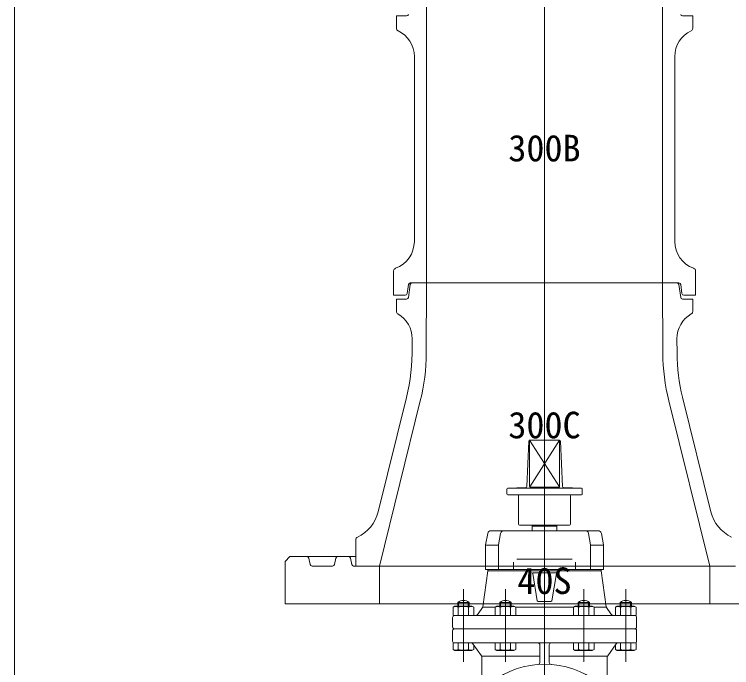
# Model space of a CAD drawing. Units: millimetres, scale not verified. Extents: x -6861 to 6861, y -3554 to 3095.
# Drawn here: x 1261 to 2021, y 63 to 755 of the extents above; entities that cross this region are included whole.
import ezdxf
from ezdxf.enums import TextEntityAlignment as Align

# ---------------------------------------------------------------- set-up
doc = ezdxf.new("R2010")
doc.units = ezdxf.units.MM
doc.header["$LTSCALE"] = 20
for name, color, linetype, lineweight in [('0-3_TEMP', 3, 'Continuous', 18), ('0-4_細線', 7, 'Continuous', 18), ('0-5_仕切弁', 7, 'Continuous', 18), ('0-9_枠線', 6, 'Continuous', 18)]:
    doc.layers.add(name, color=color, linetype=linetype, lineweight=lineweight)
doc.layers.add('0-7_注釈', color=1, linetype='Continuous')
doc.styles.add('ＭＳ ゴシック', font='')
doc.styles.get('ＭＳ ゴシック').set_extended_font_data('MS Gothic')

msp = doc.modelspace()

# ---------------------------------------------------------------- linework, layer by layer
at = {"layer": '0-3_TEMP'}
for p, q in [((1822.8, 770.78), (1822.8, 457.78)), ((1822.8, 520.78), (1822.8, 220.78)), ((1822.8, -138.72), (1822.8, 324.28)), ((1736.8, 69.28), (1736.8, 146.28)), ((1781.3, 69.28), (1781.3, 146.28)), ((1864.3, 69.28), (1864.3, 146.28)), ((1908.8, 69.28), (1908.8, 146.28))]:
    msp.add_line(p, q, dxfattribs=at)
at = {"layer": '0-4_細線'}
for p, q in [((1697.8, 770.78), (1697.8, 470.78)), ((1947.8, 770.78), (1947.8, 470.78)), ((1676.57, 753.78), (1665.8, 753.78)), ((1665.8, 740.75), (1665.8, 753.78)), ((1979.8, 753.78), (1969.02, 753.78)), ((1979.8, 753.78), (1979.8, 740.75)), ((1684.8, 514.69), (1684.8, 710.87)), ((1960.8, 710.87), (1960.8, 514.69)), ((1662.8, 457.78), (1662.8, 483.58)), ((1982.8, 483.58), (1982.8, 457.78)), ((1678.55, 469.05), (1677.21, 459.5)), ((1678.55, 455.49), (1680.55, 469.07)), ((1680.54, 470.78), (1822.8, 470.78)), ((1697.43, 396.44), (1697.8, 470.78)), ((1965.06, 470.78), (1822.8, 470.78)), ((1948.17, 396.44), (1947.8, 470.78)), ((1965.05, 469.07), (1967.05, 455.49)), ((1967.04, 469.05), (1968.38, 459.5)), ((1662.8, 457.78), (1675.23, 457.78)), ((1970.36, 457.78), (1982.8, 457.78)), ((1665.8, 453.78), (1676.57, 453.78)), ((1665.8, 453.78), (1665.8, 440.58)), ((1979.8, 453.78), (1969.02, 453.78)), ((1979.8, 453.78), (1979.8, 440.58)), ((1682.5, 411.73), (1682.43, 396.52)), ((1963.18, 396.48), (1963.1, 411.74)), ((1999.03, 228.22), (1968.97, 349.66)), ((1676.57, 349.47), (1646.56, 228.22)), ((1647.8, 170.78), (1691.13, 345.86)), ((1997.8, 170.78), (1954.46, 345.86)), ((1622.8, 198.81), (1622.8, 170.78)), ((1573.12, 179.17), (1574.48, 172.38)), ((1600.12, 172.38), (1601.48, 179.17)), ((1615.16, 180.78), (1622.8, 180.78)), ((1617.12, 179.17), (1618.48, 172.38)), ((1576.44, 170.78), (1598.16, 170.78)), ((1822.8, 170.78), (1620.44, 170.78)), ((1647.8, 130.78), (1647.8, 170.78)), ((1822.8, 170.78), (2025.16, 170.78)), ((1997.8, 130.78), (1997.8, 170.78)), ((1547.8, 130.78), (2097.8, 130.78))]:
    msp.add_line(p, q, dxfattribs=at)
for points in [[(1552.8, 180.78), (1547.8, 175.78), (1547.8, 130.78)], [(1552.8, 180.78), (1615.16, 180.78), (1603.44, 180.78)]]:
    msp.add_lwpolyline(points, dxfattribs=at)
for centre, radius, start, end in [((1676.57, 755.78), 2, 270, 351.633), ((1969.02, 755.78), 2, 188.367, 270), ((1668.8, 740.75), 3, 180, 244.897), ((1654.8, 710.87), 30, 0, 64.897), ((1990.8, 710.87), 30, 115.103, 180), ((1976.8, 740.75), 3, 295.103, 0), ((1654.8, 514.69), 30, 289.471, 0), ((1990.8, 514.69), 30, 180, 250.529), ((1665.8, 483.58), 3, 109.47, 179.998), ((1979.8, 483.58), 3, 0.002, 70.53), ((1680.54, 468.78), 2, 90, 172.001), ((1682.52, 468.78), 2, 90, 171.634), ((1963.07, 468.78), 2, 8.366, 90), ((1965.06, 468.78), 2, 7.999, 90), ((1675.23, 459.78), 2, 270, 352.001), ((1970.36, 459.78), 2, 187.999, 270), ((1676.57, 455.78), 2, 270, 351.633), ((1969.02, 455.78), 2, 188.367, 270), ((1668.8, 440.58), 3, 180, 240.41), ((1652.5, 411.88), 30, 359.713, 60.41), ((1993.1, 411.89), 30, 119.608, 180.287), ((1976.8, 440.58), 3, 299.608, 0), ((1482.43, 397.52), 200, 346.099, 1.51), ((1482.43, 397.52), 215, 346.099, 359.713), ((2163.17, 397.52), 215, 180.287, 193.901), ((2163.17, 397.48), 200, 180.287, 193.833), ((1607.73, 237.83), 40, 294.84, 346.099), ((2037.86, 237.83), 40, 193.901, 245.161), ((1625.8, 198.81), 3, 114.838, 179.998), ((1571.16, 178.78), 2, 11.309, 90), ((1603.44, 178.78), 2, 90, 168.691), ((1615.16, 178.78), 2, 11.309, 90), ((1576.44, 172.78), 2, 191.309, 270), ((1598.16, 172.78), 2, 270, 348.691), ((1620.44, 172.78), 2, 191.309, 270)]:
    msp.add_arc(centre, radius, start, end, dxfattribs=at)
at = {"layer": '0-5_仕切弁'}
for p, q in [((1806.8, 304.25), (1838.57, 254.64)), ((1806.8, 255.28), (1806.8, 304.25)), ((1807, 304.28), (1838.59, 304.28)), ((1838.8, 304.25), (1807.03, 254.64)), ((1838.8, 304.25), (1838.8, 255.28)), ((1803.84, 255.18), (1806, 303.32)), ((1841.76, 255.18), (1839.59, 303.32)), ((1782.8, 247.28), (1782.8, 252.28)), ((1802.89, 254.23), (1783.75, 253.28)), ((1783.8, 253.28), (1861.8, 253.28)), ((1807.8, 254.28), (1837.8, 254.28)), ((1842.71, 254.23), (1861.85, 253.28)), ((1862.8, 252.28), (1862.8, 247.28)), ((1783.8, 246.28), (1861.8, 246.28)), ((1795.3, 245.28), (1795.3, 215.28)), ((1850.3, 245.28), (1850.3, 215.28)), ((1796.3, 214.28), (1849.3, 214.28)), ((1809.8, 212.98), (1835.8, 212.98)), ((1835.8, 212.98), (1835.05, 214.28)), ((1835.8, 212.98), (1835.8, 208.28)), ((1760.36, 193.32), (1762.6, 205.41)), ((1766.04, 208.28), (1879.55, 208.28)), ((1774.02, 193.32), (1776.26, 205.41)), ((1871.57, 193.32), (1869.33, 205.41)), ((1882.99, 205.41), (1885.23, 193.32)), ((1760.3, 167.28), (1760.3, 192.59)), ((1773.96, 192.96), (1760.31, 192.96)), ((1773.96, 167.28), (1773.96, 192.59)), ((1871.64, 192.96), (1885.28, 192.96)), ((1871.64, 167.28), (1871.64, 192.59)), ((1885.3, 192.59), (1885.3, 167.28)), ((1793.43, 178.28), (1852.16, 178.28)), ((1760.3, 167.28), (1885.3, 167.28)), ((1762.8, 165.92), (1762.8, 167.28)), ((1789.93, 174.78), (1789.93, 167.28)), ((1855.66, 174.78), (1855.66, 167.28)), ((1882.8, 165.92), (1882.8, 167.28)), ((1762.78, 165.64), (1757.36, 127.73)), ((1882.8, 165.78), (1762.8, 165.78)), ((1810.27, 162.78), (1815.13, 134.11)), ((1835.3, 163.61), (1810.3, 163.61)), ((1835.32, 162.78), (1830.47, 134.11)), ((1882.82, 165.64), (1888.23, 127.73)), ((1730.8, 132.28), (1742.8, 132.28)), ((1730.8, 132.28), (1730.8, 128.28)), ((1731.74, 132.9), (1731.74, 128.28)), ((1741.85, 132.9), (1741.85, 128.28)), ((1742.8, 132.28), (1742.8, 128.28)), ((1775.3, 132.28), (1787.3, 132.28)), ((1775.3, 132.28), (1775.3, 128.28)), ((1776.24, 132.9), (1776.24, 128.28)), ((1786.35, 132.9), (1786.35, 128.28)), ((1787.3, 132.28), (1787.3, 128.28)), ((1816.11, 133.28), (1829.48, 133.28)), ((1858.3, 132.28), (1870.3, 132.28)), ((1858.3, 132.28), (1858.3, 128.28)), ((1859.24, 132.9), (1859.24, 128.28)), ((1869.35, 132.9), (1869.35, 128.28)), ((1870.3, 132.28), (1870.3, 128.28)), ((1902.8, 132.28), (1914.8, 132.28)), ((1902.8, 132.28), (1902.8, 128.28)), ((1903.74, 132.9), (1903.74, 128.28)), ((1913.85, 132.9), (1913.85, 128.28)), ((1914.8, 132.28), (1914.8, 128.28)), ((1727.8, 128.28), (1725.83, 127.14)), ((1725.83, 127.14), (1725.83, 118.28)), ((1727.8, 128.28), (1745.8, 128.28)), ((1731.31, 127.14), (1731.31, 118.28)), ((1742.28, 127.14), (1742.28, 118.28)), ((1745.8, 128.28), (1747.77, 127.14)), ((1747.77, 127.14), (1747.77, 118.28)), ((1757.05, 126.9), (1752.48, 120.06)), ((1770.56, 127.28), (1757.3, 127.28)), ((1772.3, 128.28), (1770.33, 127.14)), ((1770.33, 127.14), (1770.33, 118.28)), ((1772.3, 128.28), (1790.3, 128.28)), ((1775.81, 127.14), (1775.81, 118.28)), ((1786.78, 127.14), (1786.78, 118.28)), ((1790.3, 128.28), (1792.27, 127.14)), ((1853.56, 127.28), (1792.03, 127.28)), ((1792.27, 127.14), (1792.27, 118.28)), ((1855.3, 128.28), (1853.33, 127.14)), ((1853.33, 127.14), (1853.33, 118.28)), ((1855.3, 128.28), (1873.3, 128.28)), ((1858.81, 127.14), (1858.81, 118.28)), ((1869.78, 127.14), (1869.78, 118.28)), ((1873.3, 128.28), (1875.27, 127.14)), ((1875.03, 127.28), (1888.3, 127.28)), ((1875.27, 127.14), (1875.27, 118.28)), ((1888.55, 126.9), (1893.11, 120.06)), ((1899.8, 128.28), (1897.83, 127.14)), ((1897.83, 127.14), (1897.83, 118.28)), ((1899.8, 128.28), (1917.8, 128.28)), ((1903.31, 127.14), (1903.31, 118.28)), ((1914.28, 127.14), (1914.28, 118.28)), ((1917.8, 128.28), (1919.77, 127.14)), ((1919.77, 127.14), (1919.77, 118.28)), ((1725.3, 106.28), (1725.3, 116.28)), ((1725.83, 118.28), (1919.77, 118.28)), ((1749.48, 118.29), (1749.48, 118.28)), ((1896.11, 118.28), (1896.11, 118.29)), ((1920.3, 116.28), (1920.3, 106.28)), ((1725.3, 91.28), (1725.3, 102.28)), ((1727.3, 104.28), (1918.3, 104.28)), ((1920.3, 102.28), (1920.3, 91.28)), ((1725.83, 89.28), (1919.77, 89.28)), ((1725.83, 82.41), (1725.83, 89.28)), ((1731.31, 82.41), (1731.31, 89.28)), ((1742.28, 82.41), (1742.28, 89.28)), ((1746.9, 88.44), (1755.92, 75.8)), ((1747.77, 82.41), (1747.77, 87.22)), ((1770.33, 82.41), (1770.33, 89.28)), ((1775.81, 82.41), (1775.81, 89.28)), ((1786.78, 82.41), (1786.78, 89.28)), ((1792.27, 82.41), (1792.27, 89.28)), ((1817.8, 68.52), (1817.8, 87.28)), ((1827.8, 68.52), (1827.8, 87.28)), ((1853.33, 82.41), (1853.33, 89.28)), ((1858.81, 82.41), (1858.81, 89.28)), ((1869.78, 82.41), (1869.78, 89.28)), ((1875.27, 82.41), (1875.27, 89.28)), ((1898.7, 88.44), (1889.67, 75.8)), ((1897.83, 82.41), (1897.83, 87.22)), ((1903.31, 82.41), (1903.31, 89.28)), ((1914.28, 82.41), (1914.28, 89.28)), ((1919.77, 82.41), (1919.77, 89.28)), ((1727.8, 81.28), (1725.83, 82.41)), ((1727.8, 81.28), (1745.8, 81.28)), ((1745.8, 81.28), (1747.77, 82.41)), ((1772.3, 81.28), (1770.33, 82.41)), ((1772.3, 81.28), (1790.3, 81.28)), ((1790.3, 81.28), (1792.27, 82.41)), ((1855.3, 81.28), (1853.33, 82.41)), ((1855.3, 81.28), (1873.3, 81.28)), ((1873.3, 81.28), (1875.27, 82.41)), ((1899.8, 81.28), (1897.83, 82.41)), ((1899.8, 81.28), (1917.8, 81.28)), ((1917.8, 81.28), (1919.77, 82.41)), ((1817.8, 75.28), (1756.3, 75.28)), ((1756.3, 74.64), (1756.3, 38.57)), ((1827.8, 75.28), (1889.3, 75.28)), ((1889.3, 74.64), (1889.3, 38.57))]:
    msp.add_line(p, q, dxfattribs=at)
msp.add_lwpolyline([(1810.55, 214.28), (1809.8, 212.98), (1809.8, 208.28)], dxfattribs=at)
for centre, radius, start, end in [((1807, 303.28), 1, 90, 177.423), ((1838.59, 303.28), 1, 2.577, 90), ((1783.8, 252.28), 1, 90, 180), ((1802.84, 255.23), 1, 272.859, 357.423), ((1807.8, 255.28), 1, 180, 270), ((1837.8, 255.28), 1, 270, 0), ((1842.75, 255.23), 1, 182.577, 267.141), ((1861.8, 252.28), 1, 0, 90), ((1783.8, 247.28), 1, 180, 270), ((1794.3, 245.28), 1, 0, 90), ((1851.3, 245.28), 1, 90, 180), ((1861.8, 247.28), 1, 270, 0), ((1796.3, 215.28), 1, 180, 270), ((1849.3, 215.28), 1, 270, 0), ((1766.04, 204.78), 3.5, 90, 169.509), ((1779.71, 204.78), 3.5, 90, 169.509), ((1865.89, 204.78), 3.5, 10.491, 90), ((1879.55, 204.78), 3.5, 10.491, 90), ((1764.3, 192.59), 4, 169.509, 180), ((1777.96, 192.59), 4, 169.509, 180), ((1867.64, 192.59), 4, 0, 10.491), ((1881.3, 192.59), 4, 0, 10.491), ((1760.8, 165.92), 2, 351.87, 0), ((1809.29, 162.61), 1, 9.614, 90), ((1836.31, 162.61), 1, 90, 170.386), ((1884.8, 165.92), 2, 180, 188.13), ((1736.8, 124.28), 10, 53.13, 126.87), ((1781.3, 124.28), 10, 53.13, 126.87), ((1816.11, 134.28), 1, 189.614, 270), ((1829.48, 134.28), 1, 270, 350.386), ((1864.3, 124.28), 10, 53.13, 126.87), ((1908.8, 124.28), 10, 53.13, 126.87), ((1728.57, 123.13), 4.86, 55.616, 115.616), ((1736.8, 109.84), 18.15, 72.412, 107.588), ((1745.02, 123.13), 4.86, 64.384, 124.384), ((1755.38, 128.01), 2, 326.31, 351.87), ((1773.07, 123.13), 4.86, 55.616, 115.616), ((1781.3, 109.84), 18.15, 72.412, 107.588), ((1789.52, 123.13), 4.86, 64.384, 124.384), ((1856.07, 123.13), 4.86, 55.616, 115.616), ((1864.3, 109.84), 18.15, 72.412, 107.588), ((1872.52, 123.13), 4.86, 64.384, 124.384), ((1890.21, 128.01), 2, 188.13, 213.69), ((1900.57, 123.13), 4.86, 55.616, 115.616), ((1908.8, 109.84), 18.15, 72.412, 107.588), ((1917.02, 123.13), 4.86, 64.384, 124.384), ((1727.3, 116.28), 2, 90, 180), ((1749.16, 122.28), 4, 274.646, 326.31), ((1896.44, 122.28), 4, 213.69, 265.354), ((1918.3, 116.28), 2, 0, 90), ((1727.3, 106.28), 2, 180, 270), ((1727.3, 102.28), 2, 90, 180), ((1918.3, 106.28), 2, 270, 0), ((1918.3, 102.28), 2, 0, 90), ((1727.3, 91.28), 2, 180, 270), ((1918.3, 91.28), 2, 270, 0), ((1745.27, 87.28), 2, 35.538, 90), ((1815.8, 87.28), 2, 0, 90), ((1829.8, 87.28), 2, 90, 180), ((1900.33, 87.28), 2, 90, 144.462), ((1728.57, 86.42), 4.86, 244.384, 304.384), ((1736.8, 99.72), 18.15, 252.412, 287.588), ((1745.02, 86.42), 4.86, 235.616, 295.616), ((1773.07, 86.42), 4.86, 244.384, 304.384), ((1781.3, 99.72), 18.15, 252.412, 287.588), ((1789.52, 86.42), 4.86, 235.616, 295.616), ((1856.07, 86.42), 4.86, 244.384, 304.384), ((1864.3, 99.72), 18.15, 252.412, 287.588), ((1872.52, 86.42), 4.86, 235.616, 295.616), ((1900.57, 86.42), 4.86, 244.384, 304.384), ((1908.8, 99.72), 18.15, 252.412, 287.588), ((1917.02, 86.42), 4.86, 235.616, 295.616), ((1754.3, 74.64), 2, 0, 35.538), ((1815.8, 68.52), 2, 274.248, 0), ((1829.8, 68.52), 2, 180, 265.752), ((1891.3, 74.64), 2, 144.462, 180), ((1822.8, -25.72), 92.5, 300.516, 239.484)]:
    msp.add_arc(centre, radius, start, end, dxfattribs=at)
at = {"layer": '0-9_枠線'}
msp.add_line((1260.93, 3094.96), (1260.93, -705.04), dxfattribs=at)

# ---------------------------------------------------------------- texts
at = {"layer": '0-7_注釈', "style": 'ＭＳ ゴシック'}
for s, p in [('300B', (1784.4, 591.24)), ('300C', (1784.4, 297.74)), ('40S', (1794, 132.74))]:
    msp.add_text(s, height=28.15, dxfattribs=at).set_placement(p, align=Align.BOTTOM_LEFT)

doc.saveas('drawing.dxf')
